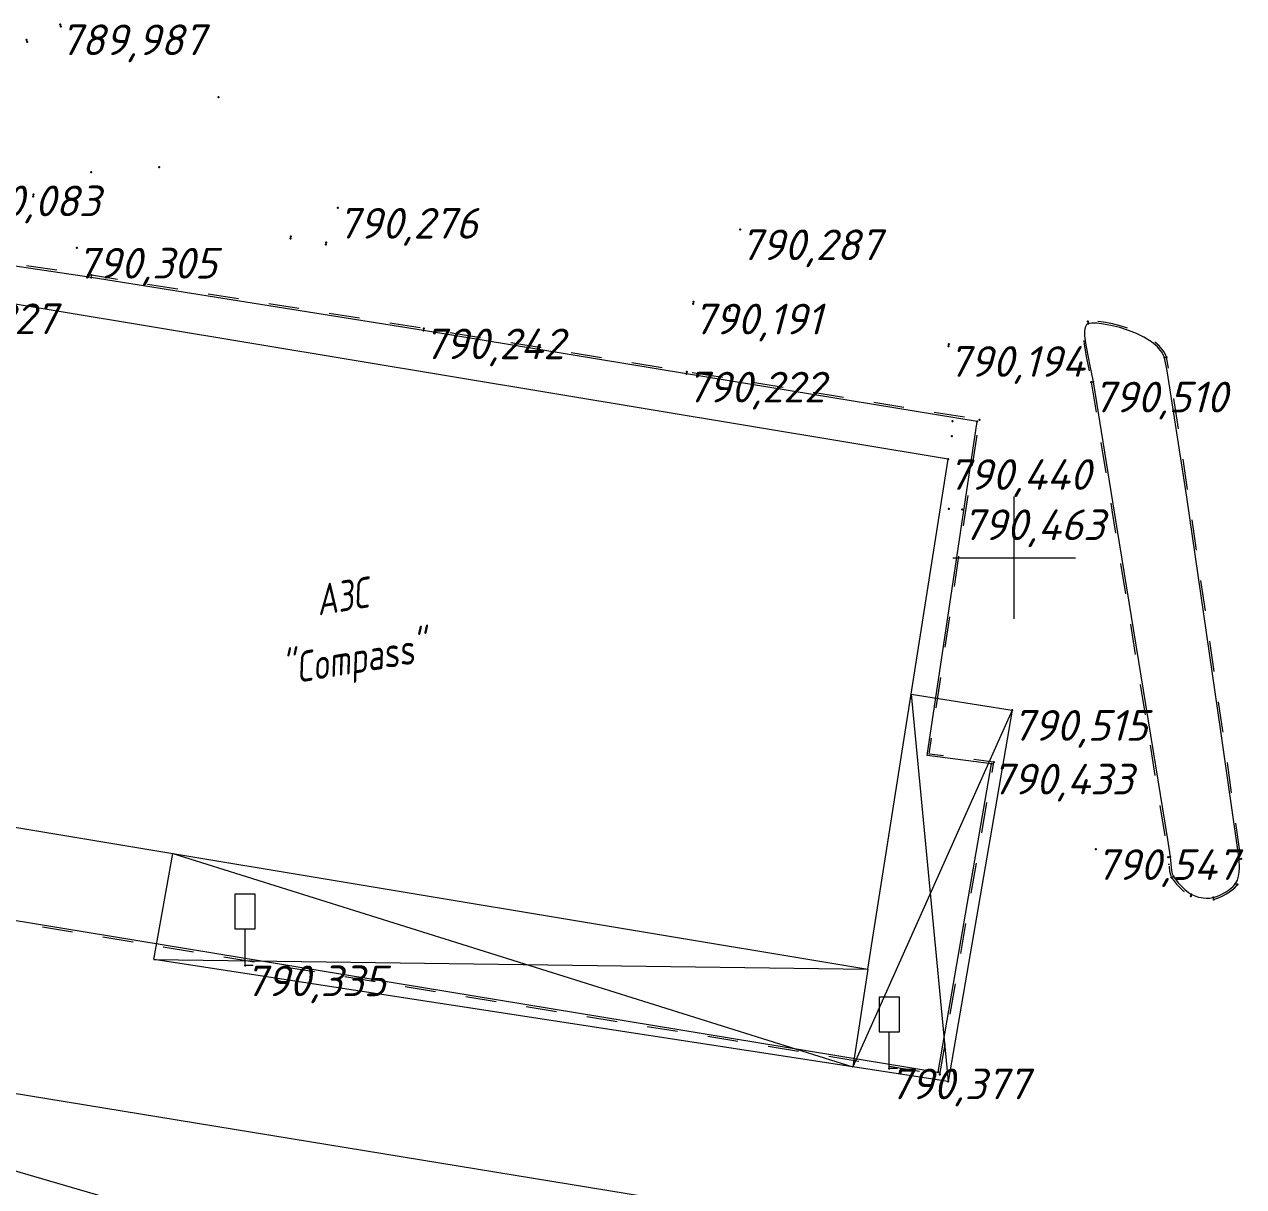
# Model space of a CAD drawing. Header units: metres. Extents: x 629572 to 645168, y 4785785 to 4790166.
# Drawn here: x 634751.6 to 634811.2, y 4788269.2 to 4788326.1 of the extents above; entities that cross this region are included whole.
import ezdxf

# ---------------------------------------------------------------- set-up
doc = ezdxf.new("R2010")
doc.units = ezdxf.units.M
doc.linetypes.add('Сплошная', pattern=[0])
doc.linetypes.add('Штриховая 1.5-1.5', pattern=[3, 1.5, -1.5])
doc.layers.get('0').update_dxf_attribs({"linetype": 'CONTINUOUS'})
for name, color, linetype in [('Дороги с покрытием (край_ бровка)', 7, 'CONTINUOUS'), ('Дорожн. знаки (прочие)', 7, 'CONTINUOUS'), ('Здания и строения', 7, 'CONTINUOUS'), ('Нурсултан', 7, 'CONTINUOUS'), ('Проезжие части улиц и тротуаров (без бортового камня)', 7, 'CONTINUOUS'), ('Сетка координатная', 7, 'CONTINUOUS')]:
    doc.layers.add(name, color=color, linetype=linetype)
doc.styles.add('ISOCPEUR', font='isocpeui.ttf')

# ---------------------------------------------------------------- blocks, each defined once
blk = doc.blocks.new('15 - 206.3.а знаки дорожн прочие')
at = {"color": 7, "linetype": 'Continuous', "lineweight": 0, "true_color": 0xffffff, "flags": 128}
blk.add_lwpolyline([(0.5, 3.5), (-0.5, 3.5), (-0.5, 1.799999999813735), (0, 1.799999999813735), (0.5, 1.800000000745058), (0.5, 3.5)], close=True, dxfattribs=at)
at = {"color": 7, "linetype": 'Continuous', "lineweight": 0, "flags": 128}
blk.add_lwpolyline([(0.3999999999068677, 9.313225746154785e-10), (0, 0), (0, 1.799999999813735)], dxfattribs=at)
at = {"color": 7, "style": 'ISOCPEUR', "flags": 1}
for tag in ['X', 'Отметка', 'Имя объекта CREDO-III', 'Код объекта CREDO-III', 'Номер', 'Примечание', 'Y']:
    blk.add_attdef(tag, (0, 0), '', height=2.5, dxfattribs=at)
blk = doc.blocks.new('Крест')
at = {"color": 0, "linetype": 'Continuous', "lineweight": 0, "flags": 128}
for points in [[(0, -1), (0, 1)], [(-1, 0), (1, 0)]]:
    blk.add_lwpolyline(points, dxfattribs=at)

msp = doc.modelspace()

# ---------------------------------------------------------------- linework, layer by layer
at = {"layer": 'Дороги с покрытием (край_ бровка)', "color": 251, "linetype": 'Сплошная', "lineweight": 0, "true_color": 0x636466, "flags": 128}
for points in [[(634798.193, 4788306.665), (634783.959, 4788309), (634771.093, 4788311.115), (634754.828, 4788313.719), (634748.235, 4788314.687), (634747.709, 4788314.373), (634747.137, 4788313.849), (634746.689, 4788313.218), (634746.449, 4788312.42), (634744.524, 4788300.412), (634743.767, 4788295.776), (634741.922, 4788283.761), (634796.283, 4788274.826), (634798.896, 4788289.913), (634795.74117418, 4788290.31396191), (634798.193, 4788306.665)], [(634803.868, 4788308.611), (634804.89889942, 4788302.23396087), (634806.67193812, 4788291.31555389), (634807.50209743, 4788286.20763037), (634807.641, 4788285.353), (634807.66980004, 4788285.02240632), (634807.66991645, 4788285.02013341), (634807.69813246, 4788284.69173734), (634807.7359844, 4788284.5291207), (634807.794, 4788284.396), (634808.0267055, 4788284.08599446), (634808.35632032, 4788283.75950171), (634808.53222898, 4788283.6196398), (634808.687, 4788283.522), (634808.84601301, 4788283.45043173), (634809.02172337, 4788283.39405534), (634809.3916041, 4788283.33711965), (634809.57612513, 4788283.34080605), (634809.743, 4788283.368), (634809.9229524, 4788283.42607062), (634810.12681656, 4788283.51542531), (634810.34302738, 4788283.63281091), (634810.53845127, 4788283.76214568), (634810.71723584, 4788283.91157707), (634810.841, 4788284.056), (634810.925208, 4788284.21552373), (634810.98586833, 4788284.40908285), (634811.01924216, 4788284.60704118), (634811.03271153, 4788284.82569842), (634811.007, 4788285.242), (634810.11390955, 4788291.5041158), (634808.44515161, 4788302.95543446), (634807.70645492, 4788307.79140298), (634807.48216192, 4788309.14417895), (634807.356, 4788309.778), (634807.30577429, 4788309.91571605), (634807.23327096, 4788310.05104996), (634807.02196498, 4788310.31365562), (634806.72367032, 4788310.56375348), (634806.34233995, 4788310.79799127), (634805.98852717, 4788310.96830721), (634805.5943056, 4788311.12294549), (634805.1692427, 4788311.25806206), (634804.73285134, 4788311.36740235), (634804.37662094, 4788311.43439644), (634804.05693695, 4788311.47343325), (634803.80057561, 4788311.48123859), (634803.632, 4788311.457), (634803.53920086, 4788311.39260088), (634803.47795527, 4788311.27186985), (634803.44783805, 4788311.09406015), (634803.44847127, 4788310.85703881), (634803.50508095, 4788310.39300894), (634803.63630527, 4788309.73133548), (634803.69362679, 4788309.47178918), (634803.868, 4788308.611)]]:
    msp.add_lwpolyline(points, close=True, dxfattribs=at)
at = {"layer": 'Здания и строения', "color": 8, "linetype": 'Сплошная', "lineweight": 0, "flags": 128}
for points in [[(634744.211, 4788287.952), (634792.842, 4788279.87), (634796.769, 4788304.819), (634748.138, 4788312.901), (634744.211, 4788287.952)], [(634802.987, 4788265.291), (634801.663, 4788255.233), (634720.257, 4788268.74), (634721.558, 4788278.617), (634802.987, 4788265.291)]]:
    msp.add_lwpolyline(points, close=True, dxfattribs=at)
for points in [[(634794.95927498, 4788293.32146255), (634799.905, 4788292.543), (634796.777, 4788274.362), (634757.90651639, 4788280.34114171), (634758.83315268, 4788285.5219402)], [(634794.95927498, 4788293.32146255), (634796.777, 4788274.362)], [(634799.905, 4788292.543), (634792.10528617, 4788275.08061311)], [(634758.83315268, 4788285.5219402), (634792.10528617, 4788275.08061311)], [(634757.90651639, 4788280.34114171), (634792.842, 4788279.87)], [(634792.842, 4788279.87), (634792.10528617, 4788275.08061311)], [(634721.558, 4788278.617), (634801.663, 4788255.233)]]:
    msp.add_lwpolyline(points, dxfattribs=at)
at = {"layer": 'Нурсултан', "color": 7}
for p in [(634753.3123459099, 4788326.0939117, 3.309999999999945), (634753.3540000003, 4788326.003, 3.459999999999923), (634751.6700469498, 4788325.34144017, 3.312000000000012), (634751.7039999999, 4788325.247, 3.461999999999989), (634761.0609999998, 4788322.531, -786.677), (634754.835, 4788318.864, 3.608999999999924), (634758.1529999999, 4788319.108, 3.590000000000032), (634751.9886881001, 4788317.67717609, 3.437000000000012), (634752.0039999997, 4788317.776, 3.586999999999989), (634766.9000000004, 4788317.114, 3.598999999999933), (634786.5920000002, 4788316.061, 3.610000000000014), (634764.5876286104, 4788315.6233488, 3.492999999999938), (634764.6040000003, 4788315.722, 3.643000000000029), (634766.3107029703, 4788315.33233624, 3.476999999999975), (634766.3269999996, 4788315.431, 3.626999999999953), (634754.1229999997, 4788315.16, 3.627999999999929), (634754.8279999997, 4788313.719, 3.668000000000006), (634754.8431681497, 4788313.81784507, 3.518000000000029), (634784.2946937596, 4788312.4284992, 3.51400000000001), (634784.3119999999, 4788312.527, 3.663999999999987), (634786.0736535098, 4788312.09050684, 3.514999999999986), (634786.091, 4788312.189, 3.664999999999964), (634771.0930000003, 4788311.115, 3.715000000000032), (634771.1090148101, 4788311.21370952, 3.564999999999941), (634803.6002712101, 4788311.55183292, 3.654999999999973), (634803.6320000002, 4788311.457, 3.80499999999995), (634796.7989999996, 4788310.451, 3.66700000000003), (634796.7829788001, 4788310.35229174, 3.516999999999939), (634807.3559999997, 4788309.778, 4.11099999999999), (634807.4522631504, 4788309.80508147, 3.961000000000013), (634783.9589999998, 4788309, 3.694999999999936), (634783.9752044901, 4788309.09867834, 3.544999999999959), (634803.7691588504, 4788308.59582017, 3.682999999999993), (634803.8679999998, 4788308.611, 3.83299999999997), (634796.9869999997, 4788306.683, 3.754000000000019), (634798.193, 4788306.665, 3.668999999999983), (634798.3065209202, 4788306.74771418, 3.519000000000005), (634796.9519999996, 4788305.952, 3.850000000000023), (634796.7690000003, 4788304.819, 3.763000000000034), (634796.8080000002, 4788302.397, 3.831999999999994), (634797.4639999997, 4788302.361, 3.785999999999945), (634799.9050000003, 4788292.543, 3.837999999999965), (634798.8959999997, 4788289.913, 3.755999999999972), (634799.0123857101, 4788289.9990124, 3.605999999999995), (634804.0029999996, 4788285.73, 3.870000000000005), (634807.54228896, 4788285.33699589, 3.895999999999958), (634807.6409999998, 4788285.353, 4.045999999999935), (634811.0070000002, 4788285.242, 4.269999999999982), (634811.10609461, 4788285.25542604, 4.120000000000005), (634807.7071698504, 4788284.34639632, 3.928999999999974), (634807.7939999998, 4788284.396, 4.078999999999951), (634810.841, 4788284.056, 4.288000000000011), (634810.92390435, 4788284.00008159, 4.138000000000034), (634808.6403468195, 4788283.43354956, 3.995999999999981), (634808.6869999999, 4788283.522, 4.145999999999958), (634809.7429999998, 4788283.368, 4.230999999999995), (634809.7670626696, 4788283.27093823, 4.081000000000017), (634762.3640000001, 4788280.04, 3.658000000000015), (634793.8880000003, 4788274.996, 3.699999999999932), (634796.2829999998, 4788274.826, 3.716999999999985), (634796.3646135097, 4788274.71124389, 3.567000000000007), (634796.7769999998, 4788274.362, 3.723999999999933)]:
    msp.add_point(p, dxfattribs=at)
at = {"layer": 'Проезжие части улиц и тротуаров (без бортового камня)', "linetype": 'Штриховая 1.5-1.5', "lineweight": 0, "flags": 128}
for points in [[(634796.36461351, 4788274.71124389), (634799.01238571, 4788289.9990124), (634795.84289132, 4788290.38638598), (634798.30652092, 4788306.74771418), (634783.97520449, 4788309.09867834), (634771.10901481, 4788311.21370952), (634754.84316815, 4788313.81784507), (634748.21430742, 4788314.79111023), (634747.64897777, 4788314.45363207), (634747.06161394, 4788313.91555751), (634746.59796266, 4788313.26251297), (634746.35131639, 4788312.44241411), (634744.42528368, 4788300.42797212), (634743.66823058, 4788295.79164695), (634741.80813979, 4788283.67837276), (634796.36461351, 4788274.71124389)], [(634803.76915885, 4788308.59582017), (634804.8006458, 4788302.20564609), (634806.57281809, 4788291.29714514), (634807.45936896, 4788285.84670396), (634807.54228896, 4788285.33699589), (634807.57326755, 4788284.99894733), (634807.5735184, 4788284.99462793), (634807.60561609, 4788284.65240266), (634807.64615975, 4788284.48423598), (634807.70716985, 4788284.34639632), (634807.94875744, 4788284.02423223), (634808.29162143, 4788283.68312761), (634808.47650238, 4788283.53619619), (634808.64034682, 4788283.43354956), (634808.8102827, 4788283.35777898), (634808.99776947, 4788283.29810763), (634809.19579605, 4788283.25717099), (634809.39233938, 4788283.23785811), (634809.58915148, 4788283.24189484), (634809.76706267, 4788283.27093823), (634809.95781259, 4788283.33259396), (634810.17294244, 4788283.42736434), (634810.39990568, 4788283.55149825), (634810.60536346, 4788283.68862853), (634810.79310664, 4788283.84680773), (634810.92390435, 4788284.00008159), (634811.01373063, 4788284.1693209), (634811.07910647, 4788284.37408038), (634811.11589675, 4788284.58390625), (634811.13159951, 4788284.81482388), (634811.10609461, 4788285.25542605), (634810.21474753, 4788291.52242843), (634808.54894913, 4788302.9660857), (634807.80832294, 4788307.8052653), (634807.58167886, 4788309.16343215), (634807.45226315, 4788309.80508147), (634807.3998305, 4788309.94744663), (634807.32449621, 4788310.08744704), (634807.10568324, 4788310.35939488), (634806.79748925, 4788310.61876312), (634806.4040407, 4788310.86203954), (634806.03847834, 4788311.03953872), (634805.63138985, 4788311.20086629), (634805.19274239, 4788311.34197937), (634804.74267016, 4788311.45634714), (634804.3737989, 4788311.52687067), (634804.04265463, 4788311.56814098), (634803.77655567, 4788311.57675084), (634803.60027121, 4788311.55183293), (634803.50083878, 4788311.48486137), (634803.43236457, 4788311.35924947), (634803.39446998, 4788311.17437375), (634803.38677647, 4788310.92845628), (634803.43118426, 4788310.44041492), (634803.54783894, 4788309.75884274), (634803.62296578, 4788309.38032215), (634803.76915885, 4788308.59582017)]]:
    msp.add_lwpolyline(points, close=True, dxfattribs=at)

# ---------------------------------------------------------------- block references
at = {"layer": 'Дорожн. знаки (прочие)', "color": 7, "linetype": 'Continuous'}
for p in [(634762.364, 4788280.04, 795.239), (634793.888, 4788274.996, 795.239)]:
    msp.add_blockref('15 - 206.3.а знаки дорожн прочие', p, dxfattribs=at)
at = {"layer": 'Сетка координатная', "color": 136, "linetype": 'Continuous', "true_color": 0x008080, "xscale": 3, "yscale": 3}
msp.add_blockref('Крест', (634800, 4788300), dxfattribs=at)

# ---------------------------------------------------------------- texts
at = {"layer": 'Здания и строения', "color": 0, "style": 'ISOCPEUR', "width": 0.75}
for s, p in [('АЗС', (634765.9546293152, 4788297.163125838)), ('"Compass"', (634764.3022670036, 4788293.764929669))]:
    msp.add_text(s, height=1.5, rotation=9.369292875840863, dxfattribs=at).set_placement(p)
at = {"layer": 'Нурсултан', "color": 251, "char_height": 1.5, "attachment_point": 1, "style": 'ISOCPEUR'}
for s, insert in [('789,987', (634753.3123459099, 4788326.0939117, 3.309999999999945)), ('790,083', (634748.3670723597, 4788318.20914198, 3.405999999999949)), ('790,276', (634766.9000000004, 4788317.114, 3.598999999999933)), ('790,287', (634786.5920000002, 4788316.061, 3.610000000000014)), ('790,305', (634754.1229999997, 4788315.16, 3.627999999999929)), ('790,227', (634746.3513163896, 4788312.44241411, 3.549999999999955)), ('790,191', (634784.2946937596, 4788312.4284992, 3.51400000000001)), ('790,242', (634771.1090148101, 4788311.21370952, 3.564999999999941)), ('790,194', (634796.7829788001, 4788310.35229174, 3.516999999999939)), ('790,222', (634783.9752044901, 4788309.09867834, 3.544999999999959)), ('790,510', (634803.8679999998, 4788308.611, 3.83299999999997)), ('790,440', (634796.7690000003, 4788304.819, 3.763000000000034)), ('790,463', (634797.4639999997, 4788302.361, 3.785999999999945)), ('790,515', (634799.9050000003, 4788292.543, 3.837999999999965)), ('790,433', (634798.8959999997, 4788289.913, 3.755999999999972)), ('790,547', (634804.0029999996, 4788285.73, 3.870000000000005)), ('790,335', (634762.3640000001, 4788280.04, 3.658000000000015)), ('790,377', (634793.8880000003, 4788274.996, 3.699999999999932))]:
    msp.add_mtext(s, dxfattribs=dict(at, insert=insert))

doc.saveas('drawing.dxf')
